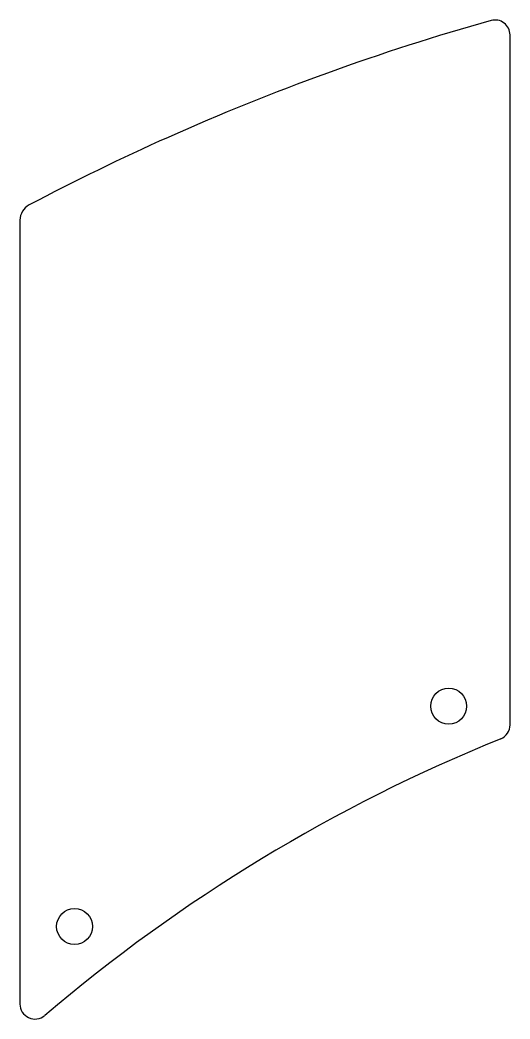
# Model space of a CAD drawing. Header units: millimetres. Extents: x -119.4 to -86.6, y -4.7 to 62.
import ezdxf

# ---------------------------------------------------------------- set-up
doc = ezdxf.new("R2010")
doc.units = ezdxf.units.MM
doc.layers.get('0').update_dxf_attribs({"linetype": 'CONTINUOUS'})

msp = doc.modelspace()

# ---------------------------------------------------------------- linework, layer by layer
for p, q in [((-86.625, 14.932), (-86.625, 60.994)), ((-119.375, 48.626), (-119.375, -3.705))]:
    msp.add_line(p, q)
for centre in [(-90.725, 16.186), (-115.725, 1.472)]:
    msp.add_circle(centre, 1.2)
for centre, radius, start, end in [((-45.45, -89.264), 157.065, 105.67865, 114.05879), ((-87.625, 60.994), 1, 0, 105.67865), ((-45.386, -89.444), 157.256, 114.05321, 117.81385), ((-118.225, 48.626), 1.15, 117.81385, 180), ((-87.625, 14.932), 1, 292.03215, 360), ((-45.45, -89.264), 111.408, 112.03655, 130.44257), ((-118.375, -3.705), 1, 180, 310.40741)]:
    msp.add_arc(centre, radius, start, end)

doc.saveas('drawing.dxf')
